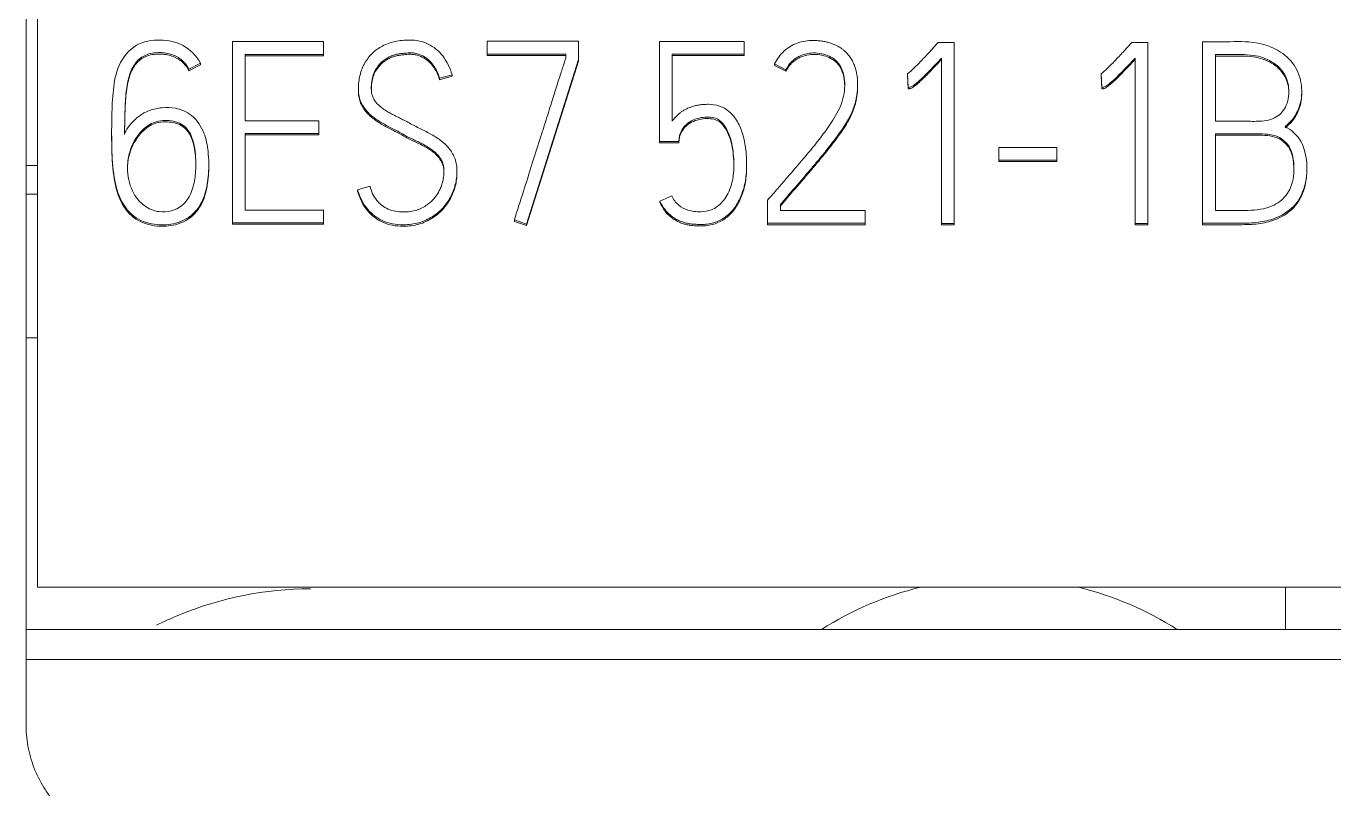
# Model space of a CAD drawing. Header units: millimetres. Extents: x 4137 to 6698, y 1400 to 3585.
# Drawn here: x 5220.75 to 5232.17, y 3360.83 to 3367.5 of the extents above; entities that cross this region are included whole.
import ezdxf

# ---------------------------------------------------------------- set-up
doc = ezdxf.new("R2010")
doc.units = ezdxf.units.MM
doc.layers.add('000-PI-Oprema', color=30, linetype='Continuous', lineweight=5)

msp = doc.modelspace()

# ---------------------------------------------------------------- linework, layer by layer
at = {"layer": '000-PI-Oprema', "color": 0, "linetype": 'ByBlock', "lineweight": 0}
for p, q in [((5220.848, 3362.595), (5220.848, 3372.778)), ((5222.549, 3367.361), (5222.549, 3365.778)), ((5223.345, 3367.361), (5222.549, 3367.361)), ((5223.345, 3367.249), (5223.345, 3367.361)), ((5224.774, 3367.363), (5224.774, 3367.251)), ((5225.573, 3367.363), (5224.774, 3367.363)), ((5225.573, 3367.203), (5225.573, 3367.363)), ((5226.279, 3367.361), (5227.018, 3367.361)), ((5226.279, 3366.489), (5226.279, 3367.361)), ((5227.018, 3367.361), (5227.018, 3367.251)), ((5228.713, 3367.352), (5228.853, 3367.352)), ((5228.853, 3367.352), (5228.853, 3365.772)), ((5230.404, 3367.352), (5230.544, 3367.352)), ((5230.544, 3367.352), (5230.544, 3365.772)), ((5231.021, 3365.774), (5231.021, 3367.359)), ((5222.66, 3366.668), (5222.66, 3367.249)), ((5222.66, 3367.249), (5223.345, 3367.249)), ((5222.66, 3367.236), (5223.345, 3367.236)), ((5223.345, 3367.249), (5223.345, 3367.236)), ((5224.774, 3367.251), (5224.774, 3367.238)), ((5224.774, 3367.251), (5225.462, 3367.251)), ((5224.774, 3367.238), (5225.462, 3367.238)), ((5225.462, 3367.251), (5225.462, 3367.22)), ((5226.39, 3367.251), (5226.39, 3366.666)), ((5227.018, 3367.251), (5226.39, 3367.251)), ((5227.018, 3367.238), (5226.39, 3367.238)), ((5227.018, 3367.251), (5227.018, 3367.238)), ((5231.135, 3367.247), (5231.135, 3366.666)), ((5222.271, 3367.172), (5222.169, 3367.119)), ((5222.271, 3367.159), (5222.169, 3367.106)), ((5222.271, 3367.172), (5222.271, 3367.159)), ((5225.118, 3365.767), (5225.573, 3367.203)), ((5225.118, 3365.755), (5225.573, 3367.19)), ((5225.573, 3367.203), (5225.573, 3367.19)), ((5227.284, 3367.165), (5227.284, 3367.152)), ((5227.384, 3367.115), (5227.284, 3367.165)), ((5227.384, 3367.102), (5227.284, 3367.152)), ((5228.742, 3365.772), (5228.742, 3367.216)), ((5230.433, 3365.772), (5230.433, 3367.216)), ((5222.169, 3367.119), (5222.169, 3367.106)), ((5224.468, 3367.071), (5224.359, 3367.04)), ((5224.468, 3367.058), (5224.359, 3367.027)), ((5224.359, 3367.04), (5224.359, 3367.027)), ((5224.468, 3367.071), (5224.468, 3367.058)), ((5227.384, 3367.115), (5227.384, 3367.102)), ((5228.445, 3367.078), (5228.445, 3367.065)), ((5228.452, 3366.96), (5228.445, 3367.078)), ((5228.452, 3366.948), (5228.445, 3367.065)), ((5230.136, 3367.078), (5230.136, 3367.065)), ((5230.143, 3366.96), (5230.136, 3367.078)), ((5230.143, 3366.948), (5230.136, 3367.065)), ((5223.649, 3366.95), (5223.649, 3366.938)), ((5228.01, 3366.973), (5228.01, 3366.986)), ((5228.452, 3366.96), (5228.452, 3366.948)), ((5230.143, 3366.96), (5230.143, 3366.948)), ((5231.889, 3366.911), (5231.889, 3366.931)), ((5223.303, 3366.668), (5222.66, 3366.668)), ((5223.303, 3366.558), (5223.303, 3366.668)), ((5221.494, 3366.576), (5221.494, 3366.563)), ((5222.66, 3365.889), (5222.66, 3366.558)), ((5222.66, 3366.558), (5223.303, 3366.558)), ((5223.303, 3366.558), (5223.303, 3366.545)), ((5231.135, 3366.555), (5231.135, 3365.884)), ((5222.66, 3366.545), (5223.303, 3366.545)), ((5226.279, 3366.489), (5226.279, 3366.477)), ((5226.448, 3366.489), (5226.279, 3366.489)), ((5226.448, 3366.477), (5226.279, 3366.477)), ((5226.448, 3366.489), (5226.448, 3366.477)), ((5229.244, 3366.437), (5229.244, 3366.324)), ((5229.75, 3366.437), (5229.244, 3366.437)), ((5229.75, 3366.324), (5229.75, 3366.437)), ((5229.244, 3366.324), (5229.244, 3366.312)), ((5229.244, 3366.324), (5229.75, 3366.324)), ((5229.75, 3366.324), (5229.75, 3366.312)), ((5220.748, 3366.278), (5220.848, 3366.278)), ((5222.343, 3366.274), (5222.343, 3366.286)), ((5224.51, 3366.212), (5224.51, 3366.225)), ((5227.04, 3366.271), (5227.04, 3366.284)), ((5229.244, 3366.312), (5229.75, 3366.312)), ((5231.934, 3366.239), (5231.934, 3366.251)), ((5223.643, 3366.067), (5223.751, 3366.098)), ((5220.848, 3366.028), (5220.748, 3366.028)), ((5223.643, 3366.067), (5223.643, 3366.054)), ((5226.283, 3365.968), (5226.386, 3366.014)), ((5223.345, 3365.889), (5222.66, 3365.889)), ((5223.345, 3365.778), (5223.345, 3365.889)), ((5226.283, 3365.968), (5226.283, 3365.955)), ((5227.224, 3365.774), (5227.224, 3365.977)), ((5227.335, 3365.937), (5227.335, 3365.884)), ((5227.335, 3365.884), (5228.077, 3365.884)), ((5228.077, 3365.884), (5228.077, 3365.774)), ((5222.549, 3365.778), (5222.549, 3365.766)), ((5222.549, 3365.778), (5223.345, 3365.778)), ((5222.549, 3365.766), (5223.345, 3365.766)), ((5223.345, 3365.778), (5223.345, 3365.766)), ((5225.012, 3365.803), (5225.118, 3365.767)), ((5225.012, 3365.803), (5225.012, 3365.79)), ((5225.012, 3365.79), (5225.118, 3365.755)), ((5225.118, 3365.767), (5225.118, 3365.755)), ((5227.224, 3365.774), (5227.224, 3365.761)), ((5228.077, 3365.774), (5227.224, 3365.774)), ((5228.077, 3365.761), (5227.224, 3365.761)), ((5228.077, 3365.774), (5228.077, 3365.761)), ((5228.742, 3365.772), (5228.742, 3365.759)), ((5228.853, 3365.772), (5228.742, 3365.772)), ((5228.853, 3365.759), (5228.742, 3365.759)), ((5228.853, 3365.772), (5228.853, 3365.759)), ((5230.433, 3365.772), (5230.433, 3365.759)), ((5230.544, 3365.772), (5230.433, 3365.772)), ((5230.544, 3365.759), (5230.433, 3365.759)), ((5230.544, 3365.772), (5230.544, 3365.759)), ((5231.021, 3365.774), (5231.021, 3365.761)), ((5220.848, 3364.773), (5220.748, 3364.773)), ((5245.648, 3362.595), (5220.848, 3362.595)), ((5231.748, 3362.595), (5231.748, 3362.227)), ((5245.748, 3362.227), (5220.748, 3362.227)), ((5220.748, 3361.964), (5220.748, 3361.378)), ((5245.748, 3361.964), (5220.748, 3361.964))]:
    msp.add_line(p, q, dxfattribs=at)
for start, end in [(103.753, 122.3801), (57.6199, 76.247)]:
    msp.add_arc((5229.248, 3359.778), 2.9, start, end, dxfattribs=at)
for points, knots in [([(5220.748, 3372.778), (5220.748, 3371.693), (5220.748, 3368.09), (5220.748, 3364.485), (5220.748, 3361.964)], [0, 0, 0, 0, 0.301146, 1, 1, 1, 1]), ([(5221.608, 3366.562), (5221.633, 3366.61), (5221.694, 3366.687), (5221.813, 3366.764), (5221.936, 3366.786), (5222.064, 3366.785), (5222.212, 3366.722), (5222.308, 3366.572), (5222.343, 3366.39), (5222.345, 3366.21), (5222.318, 3366.026), (5222.232, 3365.855), (5222.065, 3365.764), (5221.88, 3365.754), (5221.691, 3365.807), (5221.555, 3365.984), (5221.504, 3366.213), (5221.494, 3366.46), (5221.494, 3366.705), (5221.504, 3366.937), (5221.543, 3367.161), (5221.692, 3367.35), (5221.917, 3367.388), (5222.134, 3367.342), (5222.23, 3367.241), (5222.271, 3367.172)], [0, 0, 0, 0, 0.03564, 0.067865, 0.092923, 0.119268, 0.154068, 0.197126, 0.234707, 0.279879, 0.320329, 0.360962, 0.405677, 0.442102, 0.485709, 0.532505, 0.586175, 0.644312, 0.701767, 0.753421, 0.803151, 0.856352, 0.904259, 0.950465, 1, 1, 1, 1]), ([(5223.751, 3366.098), (5223.76, 3366.053), (5223.8, 3365.971), (5223.908, 3365.885), (5224.018, 3365.87), (5224.102, 3365.875), (5224.158, 3365.887), (5224.207, 3365.908), (5224.25, 3365.934), (5224.287, 3365.964), (5224.318, 3365.998), (5224.343, 3366.034), (5224.364, 3366.072), (5224.379, 3366.112), (5224.389, 3366.152), (5224.396, 3366.189), (5224.398, 3366.228), (5224.395, 3366.267), (5224.386, 3366.306), (5224.368, 3366.339), (5224.345, 3366.368), (5224.319, 3366.395), (5224.287, 3366.42), (5224.252, 3366.443), (5224.214, 3366.464), (5224.173, 3366.484), (5224.129, 3366.505), (5224.085, 3366.527), (5224.039, 3366.551), (5223.993, 3366.577), (5223.946, 3366.602), (5223.899, 3366.626), (5223.854, 3366.65), (5223.812, 3366.676), (5223.774, 3366.704), (5223.739, 3366.735), (5223.709, 3366.769), (5223.683, 3366.806), (5223.663, 3366.848), (5223.652, 3366.896), (5223.648, 3366.951), (5223.652, 3367.009), (5223.662, 3367.068), (5223.68, 3367.123), (5223.704, 3367.174), (5223.735, 3367.219), (5223.771, 3367.26), (5223.812, 3367.295), (5223.86, 3367.323), (5223.913, 3367.346), (5223.97, 3367.363), (5224.033, 3367.372), (5224.104, 3367.376), (5224.182, 3367.369), (5224.261, 3367.342), (5224.33, 3367.297), (5224.389, 3367.236), (5224.437, 3367.159), (5224.459, 3367.101), (5224.468, 3367.071)], [0, 0, 0, 0, 0.042395, 0.079774, 0.121236, 0.140075, 0.157254, 0.173247, 0.188397, 0.202796, 0.216711, 0.230265, 0.243508, 0.256652, 0.269293, 0.280934, 0.291684, 0.304893, 0.316879, 0.328106, 0.339273, 0.350814, 0.362909, 0.375637, 0.388999, 0.403044, 0.417696, 0.432849, 0.448511, 0.464937, 0.481153, 0.497163, 0.51278, 0.527863, 0.542482, 0.556645, 0.570443, 0.584077, 0.597961, 0.612786, 0.629037, 0.64828, 0.666584, 0.684253, 0.701354, 0.717933, 0.734308, 0.750738, 0.767515, 0.784992, 0.803232, 0.822275, 0.842375, 0.868294, 0.892965, 0.917787, 0.943448, 0.970498, 1, 1, 1, 1]), ([(5227.284, 3367.165), (5227.304, 3367.208), (5227.36, 3367.283), (5227.482, 3367.358), (5227.59, 3367.372), (5227.665, 3367.369), (5227.705, 3367.365), (5227.741, 3367.357), (5227.774, 3367.348), (5227.804, 3367.337), (5227.831, 3367.324), (5227.856, 3367.31), (5227.878, 3367.295), (5227.897, 3367.279), (5227.913, 3367.262), (5227.928, 3367.246), (5227.946, 3367.223), (5227.965, 3367.193), (5227.983, 3367.154), (5227.995, 3367.114), (5228.004, 3367.072), (5228.009, 3367.029), (5228.01, 3366.988), (5228.009, 3366.949), (5228.006, 3366.912), (5228, 3366.875), (5227.993, 3366.839), (5227.984, 3366.805), (5227.97, 3366.767), (5227.95, 3366.72), (5227.921, 3366.666), (5227.884, 3366.607), (5227.84, 3366.545), (5227.791, 3366.479), (5227.736, 3366.41), (5227.677, 3366.337), (5227.613, 3366.262), (5227.547, 3366.184), (5227.477, 3366.103), (5227.407, 3366.021), (5227.359, 3365.965), (5227.335, 3365.937)], [0, 0, 0, 0, 0.061339, 0.118477, 0.180647, 0.199061, 0.216082, 0.231833, 0.246526, 0.260308, 0.273254, 0.285426, 0.29689, 0.307753, 0.31802, 0.327627, 0.336606, 0.355189, 0.37361, 0.392165, 0.410785, 0.42927, 0.447741, 0.464235, 0.480574, 0.496814, 0.51268, 0.527892, 0.542508, 0.566365, 0.593275, 0.623397, 0.656474, 0.692185, 0.730563, 0.771282, 0.814001, 0.858722, 0.904903, 0.951996, 1, 1, 1, 1]), ([(5228.445, 3367.078), (5228.464, 3367.094), (5228.509, 3367.133), (5228.576, 3367.203), (5228.646, 3367.278), (5228.692, 3367.329), (5228.713, 3367.352)], [0, 0, 0, 0, 0.194145, 0.465142, 0.75263, 1, 1, 1, 1]), ([(5230.136, 3367.078), (5230.155, 3367.094), (5230.2, 3367.133), (5230.266, 3367.203), (5230.337, 3367.278), (5230.383, 3367.329), (5230.404, 3367.352)], [0, 0, 0, 0, 0.194145, 0.465142, 0.75263, 1, 1, 1, 1]), ([(5231.021, 3367.359), (5231.081, 3367.359), (5231.226, 3367.356), (5231.459, 3367.37), (5231.694, 3367.298), (5231.849, 3367.143), (5231.899, 3366.962), (5231.881, 3366.8), (5231.818, 3366.686), (5231.767, 3366.638), (5231.743, 3366.619)], [0, 0, 0, 0, 0.121799, 0.300471, 0.478612, 0.608153, 0.736749, 0.853072, 0.938599, 1, 1, 1, 1]), ([(5222.169, 3367.119), (5222.162, 3367.134), (5222.144, 3367.163), (5222.109, 3367.2), (5222.068, 3367.228), (5222.021, 3367.249), (5221.97, 3367.262), (5221.912, 3367.266), (5221.852, 3367.261), (5221.793, 3367.246), (5221.745, 3367.219), (5221.707, 3367.181), (5221.676, 3367.134), (5221.652, 3367.078), (5221.635, 3367.013), (5221.622, 3366.939), (5221.615, 3366.856), (5221.611, 3366.766), (5221.608, 3366.667), (5221.608, 3366.598), (5221.608, 3366.562)], [0, 0, 0, 0, 0.043481, 0.085549, 0.127923, 0.170971, 0.214845, 0.260884, 0.317917, 0.367656, 0.41257, 0.456833, 0.503792, 0.555243, 0.612421, 0.675966, 0.746378, 0.823872, 0.908402, 1, 1, 1, 1]), ([(5222.169, 3367.106), (5222.162, 3367.121), (5222.144, 3367.15), (5222.109, 3367.187), (5222.068, 3367.216), (5222.021, 3367.236), (5221.97, 3367.249), (5221.912, 3367.253), (5221.852, 3367.249), (5221.793, 3367.234), (5221.745, 3367.206), (5221.707, 3367.168), (5221.676, 3367.121), (5221.652, 3367.065), (5221.635, 3367), (5221.622, 3366.926), (5221.615, 3366.844), (5221.611, 3366.753), (5221.608, 3366.654), (5221.608, 3366.585), (5221.608, 3366.549)], [0, 0, 0, 0, 0.043481, 0.085549, 0.127923, 0.170971, 0.214845, 0.260884, 0.317917, 0.367656, 0.41257, 0.456833, 0.503792, 0.555243, 0.612421, 0.675966, 0.746378, 0.823872, 0.908402, 1, 1, 1, 1]), ([(5224.359, 3367.04), (5224.357, 3367.047), (5224.352, 3367.062), (5224.343, 3367.085), (5224.332, 3367.11), (5224.318, 3367.135), (5224.301, 3367.159), (5224.282, 3367.182), (5224.26, 3367.204), (5224.234, 3367.223), (5224.205, 3367.24), (5224.173, 3367.253), (5224.136, 3367.261), (5224.102, 3367.263), (5224.069, 3367.261), (5224.037, 3367.258), (5224.001, 3367.254), (5223.964, 3367.246), (5223.926, 3367.231), (5223.89, 3367.212), (5223.856, 3367.187), (5223.826, 3367.154), (5223.798, 3367.115), (5223.777, 3367.068), (5223.765, 3367.01), (5223.761, 3366.957), (5223.764, 3366.912), (5223.773, 3366.878), (5223.788, 3366.849), (5223.809, 3366.822), (5223.833, 3366.798), (5223.862, 3366.776), (5223.894, 3366.755), (5223.929, 3366.734), (5223.967, 3366.715), (5224.008, 3366.694), (5224.05, 3366.673), (5224.095, 3366.649), (5224.142, 3366.624), (5224.191, 3366.599), (5224.241, 3366.574), (5224.289, 3366.55), (5224.333, 3366.522), (5224.375, 3366.493), (5224.413, 3366.46), (5224.446, 3366.423), (5224.474, 3366.382), (5224.496, 3366.335), (5224.508, 3366.282), (5224.512, 3366.226), (5224.508, 3366.168), (5224.497, 3366.111), (5224.479, 3366.055), (5224.455, 3366.002), (5224.424, 3365.952), (5224.387, 3365.906), (5224.344, 3365.865), (5224.294, 3365.83), (5224.239, 3365.8), (5224.178, 3365.777), (5224.111, 3365.764), (5224.034, 3365.759), (5223.949, 3365.766), (5223.862, 3365.792), (5223.787, 3365.836), (5223.724, 3365.898), (5223.675, 3365.976), (5223.652, 3366.035), (5223.643, 3366.067)], [0, 0, 0, 0, 0.006902, 0.014527, 0.0229, 0.03171, 0.040697, 0.049939, 0.059406, 0.069126, 0.079243, 0.089792, 0.100957, 0.11302, 0.121351, 0.131067, 0.142193, 0.154038, 0.166072, 0.178522, 0.191399, 0.204849, 0.219214, 0.234859, 0.25249, 0.272668, 0.283841, 0.294211, 0.304173, 0.314215, 0.324636, 0.335605, 0.347264, 0.35967, 0.372854, 0.386723, 0.401163, 0.416176, 0.433071, 0.449927, 0.466747, 0.483271, 0.499286, 0.514866, 0.530063, 0.545048, 0.560066, 0.575472, 0.591898, 0.609868, 0.627376, 0.645005, 0.66302, 0.681094, 0.698922, 0.71679, 0.734853, 0.753306, 0.772468, 0.792214, 0.812556, 0.833938, 0.86301, 0.889874, 0.915888, 0.942166, 0.969784, 1, 1, 1, 1]), ([(5224.359, 3367.027), (5224.357, 3367.034), (5224.352, 3367.049), (5224.343, 3367.072), (5224.332, 3367.097), (5224.318, 3367.122), (5224.301, 3367.146), (5224.282, 3367.17), (5224.26, 3367.191), (5224.234, 3367.21), (5224.205, 3367.227), (5224.173, 3367.24), (5224.136, 3367.248), (5224.102, 3367.25), (5224.069, 3367.249), (5224.037, 3367.245), (5224.001, 3367.241), (5223.964, 3367.233), (5223.926, 3367.219), (5223.89, 3367.199), (5223.856, 3367.174), (5223.826, 3367.141), (5223.798, 3367.103), (5223.777, 3367.055), (5223.766, 3367), (5223.763, 3366.962), (5223.762, 3366.942)], [0, 0, 0, 0, 0.025535, 0.053746, 0.084726, 0.117324, 0.150572, 0.184768, 0.219795, 0.255756, 0.293187, 0.332218, 0.373527, 0.418158, 0.448979, 0.484928, 0.526094, 0.569916, 0.614442, 0.660505, 0.708148, 0.757909, 0.811058, 0.868941, 0.934177, 1, 1, 1, 1]), ([(5227.224, 3365.977), (5227.254, 3366.01), (5227.309, 3366.074), (5227.392, 3366.169), (5227.487, 3366.28), (5227.592, 3366.402), (5227.7, 3366.538), (5227.8, 3366.677), (5227.886, 3366.836), (5227.909, 3367.019), (5227.857, 3367.19), (5227.711, 3367.261), (5227.575, 3367.267), (5227.451, 3367.214), (5227.403, 3367.152), (5227.384, 3367.115)], [0, 0, 0, 0, 0.068794, 0.128406, 0.193582, 0.291346, 0.373604, 0.45943, 0.554437, 0.645803, 0.738171, 0.803969, 0.878932, 0.940491, 1, 1, 1, 1]), ([(5227.897, 3366.968), (5227.897, 3366.981), (5227.894, 3367.055), (5227.857, 3367.177), (5227.711, 3367.249), (5227.575, 3367.254), (5227.451, 3367.201), (5227.403, 3367.139), (5227.384, 3367.102)], [0, 0, 0, 0, 0.051721, 0.299015, 0.475174, 0.675868, 0.840679, 1, 1, 1, 1]), ([(5231.135, 3366.666), (5231.183, 3366.666), (5231.268, 3366.665), (5231.398, 3366.666), (5231.527, 3366.661), (5231.672, 3366.684), (5231.77, 3366.807), (5231.785, 3366.951), (5231.742, 3367.093), (5231.626, 3367.199), (5231.453, 3367.253), (5231.285, 3367.245), (5231.175, 3367.247), (5231.135, 3367.247)], [0, 0, 0, 0, 0.089881, 0.159215, 0.241238, 0.333496, 0.41712, 0.515535, 0.593949, 0.688978, 0.794399, 0.924872, 1, 1, 1, 1]), ([(5231.777, 3366.909), (5231.777, 3366.922), (5231.773, 3366.977), (5231.742, 3367.081), (5231.626, 3367.186), (5231.453, 3367.241), (5231.285, 3367.232), (5231.175, 3367.234), (5231.135, 3367.234)], [0, 0, 0, 0, 0.046506, 0.200835, 0.387866, 0.595348, 0.852137, 1, 1, 1, 1]), ([(5225.462, 3367.22), (5225.461, 3367.217), (5225.457, 3367.207), (5225.45, 3367.185), (5225.439, 3367.151), (5225.425, 3367.106), (5225.407, 3367.051), (5225.387, 3366.989), (5225.365, 3366.919), (5225.341, 3366.843), (5225.316, 3366.762), (5225.289, 3366.678), (5225.262, 3366.592), (5225.22, 3366.462), (5225.164, 3366.283), (5225.09, 3366.049), (5225.038, 3365.887), (5225.012, 3365.803)], [0, 0, 0, 0, 0.006664, 0.022274, 0.046836, 0.07897, 0.117297, 0.161819, 0.211415, 0.264968, 0.322476, 0.382404, 0.443215, 0.50491, 0.65714, 0.82217, 1, 1, 1, 1]), ([(5228.742, 3367.216), (5228.724, 3367.197), (5228.691, 3367.161), (5228.645, 3367.113), (5228.606, 3367.074), (5228.573, 3367.042), (5228.545, 3367.016), (5228.522, 3366.996), (5228.503, 3366.981), (5228.488, 3366.971), (5228.476, 3366.965), (5228.466, 3366.962), (5228.459, 3366.961), (5228.454, 3366.96), (5228.452, 3366.96)], [0, 0, 0, 0, 0.200504, 0.370797, 0.510902, 0.6264, 0.722885, 0.800448, 0.861213, 0.907383, 0.939504, 0.963232, 0.983337, 1, 1, 1, 1]), ([(5228.742, 3367.203), (5228.724, 3367.184), (5228.691, 3367.149), (5228.645, 3367.101), (5228.606, 3367.061), (5228.573, 3367.029), (5228.545, 3367.003), (5228.522, 3366.983), (5228.503, 3366.968), (5228.488, 3366.958), (5228.476, 3366.952), (5228.466, 3366.95), (5228.459, 3366.948), (5228.454, 3366.948), (5228.452, 3366.948)], [0, 0, 0, 0, 0.200504, 0.370797, 0.510902, 0.6264, 0.722885, 0.800448, 0.861213, 0.907383, 0.939504, 0.963232, 0.983337, 1, 1, 1, 1]), ([(5230.433, 3367.216), (5230.415, 3367.197), (5230.382, 3367.161), (5230.336, 3367.113), (5230.297, 3367.074), (5230.264, 3367.042), (5230.236, 3367.016), (5230.213, 3366.996), (5230.194, 3366.981), (5230.179, 3366.971), (5230.167, 3366.965), (5230.157, 3366.962), (5230.15, 3366.961), (5230.145, 3366.96), (5230.143, 3366.96)], [0, 0, 0, 0, 0.200504, 0.370797, 0.510902, 0.6264, 0.722885, 0.800448, 0.861213, 0.907383, 0.939504, 0.963232, 0.983337, 1, 1, 1, 1]), ([(5230.433, 3367.203), (5230.415, 3367.184), (5230.382, 3367.149), (5230.336, 3367.101), (5230.297, 3367.061), (5230.264, 3367.029), (5230.236, 3367.003), (5230.213, 3366.983), (5230.194, 3366.968), (5230.179, 3366.958), (5230.167, 3366.952), (5230.157, 3366.95), (5230.15, 3366.948), (5230.145, 3366.948), (5230.143, 3366.948)], [0, 0, 0, 0, 0.200504, 0.370797, 0.510902, 0.6264, 0.722885, 0.800448, 0.861213, 0.907383, 0.939504, 0.963232, 0.983337, 1, 1, 1, 1]), ([(5224.397, 3366.214), (5224.397, 3366.228), (5224.395, 3366.255), (5224.386, 3366.293), (5224.368, 3366.327), (5224.345, 3366.356), (5224.319, 3366.383), (5224.287, 3366.407), (5224.252, 3366.43), (5224.214, 3366.452), (5224.173, 3366.472), (5224.129, 3366.492), (5224.085, 3366.514), (5224.039, 3366.539), (5223.993, 3366.564), (5223.946, 3366.589), (5223.899, 3366.613), (5223.854, 3366.637), (5223.812, 3366.663), (5223.774, 3366.692), (5223.739, 3366.722), (5223.709, 3366.756), (5223.683, 3366.793), (5223.663, 3366.835), (5223.652, 3366.883), (5223.649, 3366.92), (5223.649, 3366.941), (5223.649, 3366.944)], [0, 0, 0, 0, 0.037363, 0.072654, 0.105707, 0.138586, 0.172568, 0.20818, 0.245654, 0.284995, 0.326348, 0.369486, 0.414101, 0.460216, 0.508578, 0.556324, 0.603462, 0.649443, 0.693851, 0.736893, 0.778592, 0.819218, 0.85936, 0.900239, 0.943889, 0.991738, 1, 1, 1, 1]), ([(5228.01, 3366.975), (5228.01, 3366.974), (5228.01, 3366.962), (5228.009, 3366.936), (5228.006, 3366.899), (5228, 3366.862), (5227.993, 3366.827), (5227.984, 3366.793), (5227.97, 3366.754), (5227.95, 3366.708), (5227.921, 3366.653), (5227.884, 3366.594), (5227.84, 3366.532), (5227.791, 3366.466), (5227.736, 3366.397), (5227.677, 3366.325), (5227.613, 3366.249), (5227.547, 3366.171), (5227.477, 3366.091), (5227.407, 3366.008), (5227.359, 3365.952), (5227.335, 3365.924)], [0, 0, 0, 0, 0.000351, 0.030208, 0.059783, 0.089178, 0.117897, 0.145433, 0.17189, 0.215074, 0.263783, 0.318309, 0.378181, 0.442821, 0.512289, 0.585996, 0.663321, 0.744272, 0.827864, 0.913107, 1, 1, 1, 1]), ([(5231.889, 3366.913), (5231.89, 3366.866), (5231.876, 3366.779), (5231.818, 3366.673), (5231.767, 3366.625), (5231.743, 3366.607)], [0, 0, 0, 0, 0.39415, 0.746816, 1, 1, 1, 1]), ([(5226.39, 3366.666), (5226.395, 3366.672), (5226.404, 3366.685), (5226.421, 3366.703), (5226.439, 3366.721), (5226.459, 3366.738), (5226.481, 3366.754), (5226.506, 3366.768), (5226.532, 3366.782), (5226.562, 3366.792), (5226.594, 3366.802), (5226.628, 3366.808), (5226.666, 3366.812), (5226.725, 3366.814), (5226.804, 3366.804), (5226.892, 3366.754), (5226.96, 3366.671), (5227.007, 3366.562), (5227.035, 3366.427), (5227.042, 3366.303), (5227.038, 3366.201), (5227.028, 3366.129), (5227.012, 3366.063), (5226.989, 3366.003), (5226.962, 3365.949), (5226.93, 3365.9), (5226.892, 3365.859), (5226.85, 3365.824), (5226.803, 3365.797), (5226.753, 3365.777), (5226.699, 3365.765), (5226.655, 3365.763), (5226.622, 3365.763), (5226.597, 3365.765), (5226.569, 3365.766), (5226.537, 3365.77), (5226.504, 3365.777), (5226.47, 3365.788), (5226.436, 3365.803), (5226.401, 3365.823), (5226.368, 3365.849), (5226.335, 3365.881), (5226.307, 3365.921), (5226.291, 3365.952), (5226.283, 3365.968)], [0, 0, 0, 0, 0.010575, 0.021534, 0.032937, 0.044729, 0.056875, 0.069452, 0.0826, 0.096505, 0.111279, 0.126985, 0.143702, 0.161538, 0.205913, 0.248141, 0.293825, 0.346182, 0.40699, 0.478261, 0.512629, 0.544859, 0.575282, 0.604004, 0.631084, 0.6569, 0.681684, 0.705765, 0.729734, 0.753772, 0.778045, 0.803118, 0.812005, 0.822876, 0.835737, 0.849942, 0.864952, 0.880894, 0.897668, 0.915306, 0.934053, 0.954105, 0.975931, 1, 1, 1, 1]), ([(5221.978, 3366.672), (5221.929, 3366.674), (5221.837, 3366.657), (5221.711, 3366.544), (5221.641, 3366.394), (5221.626, 3366.209), (5221.666, 3366.047), (5221.774, 3365.919), (5221.929, 3365.853), (5222.13, 3365.905), (5222.215, 3366.088), (5222.233, 3366.271), (5222.227, 3366.453), (5222.156, 3366.639), (5222.027, 3366.67), (5221.978, 3366.672)], [0, 0, 0, 0, 0.0625, 0.125, 0.21875, 0.28125, 0.375, 0.4375, 0.5, 0.59375, 0.6875, 0.75, 0.84375, 0.9375, 1, 1, 1, 1]), ([(5226.386, 3366.014), (5226.401, 3365.981), (5226.439, 3365.93), (5226.533, 3365.879), (5226.634, 3365.871), (5226.743, 3365.886), (5226.841, 3365.96), (5226.903, 3366.077), (5226.933, 3366.222), (5226.927, 3366.386), (5226.9, 3366.553), (5226.804, 3366.7), (5226.653, 3366.706), (5226.54, 3366.67), (5226.464, 3366.585), (5226.449, 3366.526), (5226.448, 3366.489)], [0, 0, 0, 0, 0.059022, 0.110017, 0.175174, 0.228533, 0.294979, 0.374406, 0.452147, 0.547151, 0.653629, 0.744768, 0.81483, 0.893356, 0.941956, 1, 1, 1, 1]), ([(5226.929, 3366.268), (5226.929, 3366.301), (5226.924, 3366.396), (5226.9, 3366.54), (5226.804, 3366.687), (5226.653, 3366.693), (5226.54, 3366.657), (5226.464, 3366.573), (5226.449, 3366.513), (5226.448, 3366.477)], [0, 0, 0, 0, 0.110862, 0.319923, 0.498869, 0.636431, 0.790612, 0.886035, 1, 1, 1, 1]), ([(5222.343, 3366.276), (5222.343, 3366.247), (5222.339, 3366.159), (5222.318, 3366.013), (5222.232, 3365.843), (5222.065, 3365.751), (5221.88, 3365.741), (5221.691, 3365.794), (5221.555, 3365.971), (5221.504, 3366.2), (5221.495, 3366.402), (5221.494, 3366.525), (5221.494, 3366.563)], [0, 0, 0, 0, 0.047379, 0.146039, 0.245143, 0.354204, 0.443047, 0.549405, 0.663541, 0.794443, 0.936242, 1, 1, 1, 1]), ([(5221.978, 3366.659), (5221.929, 3366.661), (5221.837, 3366.644), (5221.711, 3366.532), (5221.645, 3366.39), (5221.633, 3366.284), (5221.633, 3366.248)], [0, 0, 0, 0, 0.232842, 0.465685, 0.814948, 1, 1, 1, 1]), ([(5222.229, 3366.286), (5222.229, 3366.338), (5222.22, 3366.458), (5222.156, 3366.626), (5222.027, 3366.658), (5221.978, 3366.659)], [0, 0, 0, 0, 0.310868, 0.724347, 1, 1, 1, 1]), ([(5231.743, 3366.619), (5231.796, 3366.589), (5231.894, 3366.508), (5231.942, 3366.31), (5231.929, 3366.113), (5231.849, 3365.926), (5231.689, 3365.822), (5231.524, 3365.779), (5231.364, 3365.773), (5231.196, 3365.774), (5231.079, 3365.774), (5231.021, 3365.774)], [0, 0, 0, 0, 0.103943, 0.238103, 0.352261, 0.47238, 0.599265, 0.688206, 0.785795, 0.892897, 1, 1, 1, 1]), ([(5231.135, 3365.884), (5231.174, 3365.884), (5231.278, 3365.885), (5231.418, 3365.883), (5231.571, 3365.898), (5231.705, 3365.953), (5231.814, 3366.095), (5231.826, 3366.265), (5231.805, 3366.426), (5231.691, 3366.547), (5231.514, 3366.558), (5231.329, 3366.555), (5231.199, 3366.555), (5231.135, 3366.555)], [0, 0, 0, 0, 0.066156, 0.175169, 0.23737, 0.32413, 0.412445, 0.52466, 0.605148, 0.683631, 0.78156, 0.89078, 1, 1, 1, 1]), ([(5231.82, 3366.235), (5231.82, 3366.247), (5231.819, 3366.307), (5231.805, 3366.414), (5231.691, 3366.534), (5231.514, 3366.546), (5231.329, 3366.542), (5231.199, 3366.543), (5231.135, 3366.543)], [0, 0, 0, 0, 0.039686, 0.202294, 0.36085, 0.558693, 0.779347, 1, 1, 1, 1]), ([(5224.51, 3366.214), (5224.51, 3366.214), (5224.51, 3366.194), (5224.508, 3366.155), (5224.497, 3366.098), (5224.479, 3366.043), (5224.455, 3365.989), (5224.424, 3365.939), (5224.387, 3365.893), (5224.344, 3365.853), (5224.294, 3365.817), (5224.239, 3365.787), (5224.178, 3365.764), (5224.111, 3365.751), (5224.034, 3365.746), (5223.949, 3365.753), (5223.862, 3365.779), (5223.787, 3365.824), (5223.724, 3365.885), (5223.675, 3365.963), (5223.652, 3366.023), (5223.643, 3366.054)], [0, 0, 0, 0, 0.001261, 0.046083, 0.091213, 0.137331, 0.183601, 0.229241, 0.274983, 0.321224, 0.368462, 0.417518, 0.468068, 0.520144, 0.574882, 0.649305, 0.718077, 0.784672, 0.851944, 0.922648, 1, 1, 1, 1]), ([(5227.04, 3366.271), (5227.04, 3366.268), (5227.04, 3366.24), (5227.038, 3366.188), (5227.028, 3366.117), (5227.012, 3366.051), (5226.989, 3365.99), (5226.962, 3365.936), (5226.93, 3365.888), (5226.892, 3365.846), (5226.85, 3365.811), (5226.803, 3365.784), (5226.753, 3365.765), (5226.699, 3365.753), (5226.655, 3365.75), (5226.622, 3365.751), (5226.597, 3365.752), (5226.569, 3365.753), (5226.537, 3365.757), (5226.504, 3365.765), (5226.47, 3365.775), (5226.436, 3365.79), (5226.401, 3365.811), (5226.368, 3365.836), (5226.335, 3365.868), (5226.307, 3365.908), (5226.291, 3365.939), (5226.283, 3365.955)], [0, 0, 0, 0, 0.006507, 0.07195, 0.133322, 0.191255, 0.245946, 0.297513, 0.346671, 0.393864, 0.439719, 0.485361, 0.531134, 0.577354, 0.625098, 0.642021, 0.662722, 0.687212, 0.714261, 0.742843, 0.773199, 0.80514, 0.838725, 0.874425, 0.912607, 0.954167, 1, 1, 1, 1]), ([(5231.934, 3366.24), (5231.934, 3366.194), (5231.922, 3366.085), (5231.849, 3365.913), (5231.689, 3365.81), (5231.524, 3365.766), (5231.364, 3365.76), (5231.196, 3365.762), (5231.079, 3365.761), (5231.021, 3365.761)], [0, 0, 0, 0, 0.115677, 0.279669, 0.452899, 0.574324, 0.707557, 0.853779, 1, 1, 1, 1]), ([(5223.23, 3362.582), (5222.837, 3362.582), (5222.374, 3362.487), (5221.95, 3362.295), (5221.886, 3362.263)], [0, 0, 0, 0, 0.846072, 1, 1, 1, 1]), ([(5220.748, 3361.378), (5220.748, 3361.312), (5220.754, 3361.248), (5220.774, 3361.152), (5220.782, 3361.121), (5220.801, 3361.058), (5220.812, 3361.027), (5220.849, 3360.937), (5220.88, 3360.879), (5220.933, 3360.798), (5220.953, 3360.771), (5220.994, 3360.72), (5221.016, 3360.696), (5221.085, 3360.626), (5221.135, 3360.585), (5221.217, 3360.531), (5221.246, 3360.514), (5221.304, 3360.483), (5221.363, 3360.455), (5221.424, 3360.432), (5221.471, 3360.418), (5221.487, 3360.413), (5221.519, 3360.405), (5221.535, 3360.402), (5221.616, 3360.385), (5221.681, 3360.378), (5221.748, 3360.378)], [0, 0, 0, 0, 0.125, 0.125, 0.1875, 0.1875, 0.25, 0.25, 0.375, 0.375, 0.4375, 0.4375, 0.5, 0.5, 0.625, 0.625, 0.6875, 0.6875, 0.75, 0.8125, 0.8125, 0.84375, 0.84375, 0.875, 0.875, 1, 1, 1, 1])]:
    msp.add_open_spline(points, degree=3, knots=knots, dxfattribs=at)

doc.saveas('drawing.dxf')
